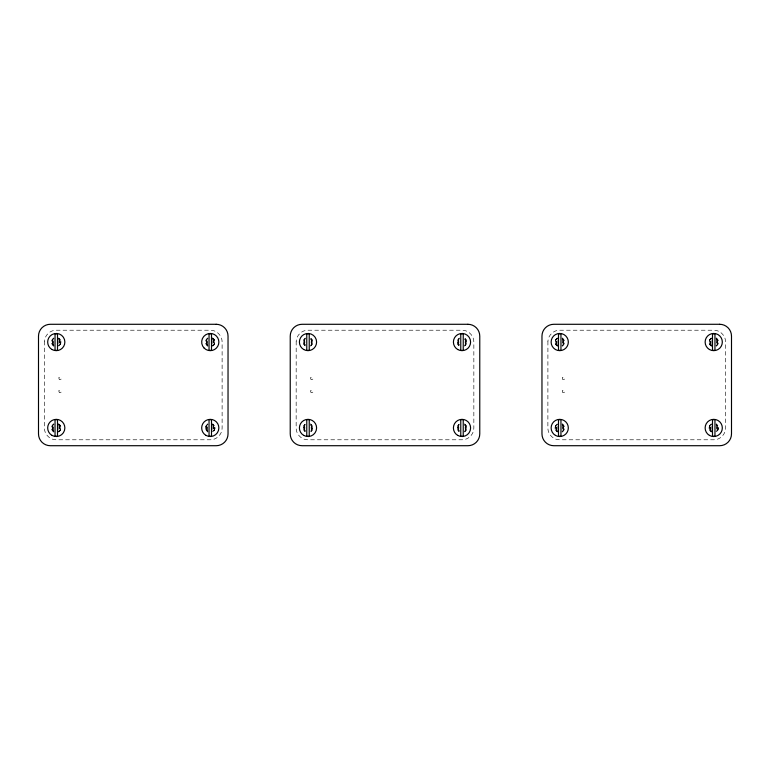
<?xml version="1.0" encoding="UTF-8"?>
<svg xmlns="http://www.w3.org/2000/svg" width="770" height="770" viewBox="0 0 770 770"><rect width="100%" height="100%" fill="white"/><g stroke="black" fill="none" stroke-linecap="round" stroke-linejoin="round"><path stroke-width="0.58" stroke-dasharray="3.85 2.89" d="M304.958 339.021L303.707 342.053L304.958 345.095M311.042 345.095L312.293 342.053L311.042 339.021M304.958 424.905L303.707 427.947L304.958 430.979M311.042 430.979L312.293 427.947L311.042 424.905M458.958 339.021L457.707 342.053L458.958 345.095M465.042 345.095L466.293 342.053L465.042 339.021M458.958 424.905L457.707 427.947L458.958 430.979M465.042 430.979L466.293 427.947L465.042 424.905M53.9 337.953L52.168 339.686L51.532 342.053L52.168 344.431L53.9 346.163M58.636 346.163L60.378 344.431L61.003 342.053L60.378 339.686L58.636 337.953A4.736 4.736 0 0 1 58.722 346.115M53.9 423.837L52.168 425.569L51.532 427.947L52.168 430.315L53.9 432.047M58.636 432.047L60.378 430.315L61.003 427.947L60.378 425.569L58.636 423.837M207.9 337.953L206.167 339.686L205.532 342.053L206.167 344.431L207.9 346.163M212.635 346.163L214.378 344.431L215.003 342.053L214.378 339.686L212.635 337.953M305.632 337.953L303.9 339.686L303.264 342.053L303.9 344.431L305.055 345.586M310.368 346.163L312.1 344.431L312.736 342.053L312.1 339.686L310.945 338.531M305.055 424.414L303.9 425.569L303.264 427.947L303.9 430.315L305.055 431.469M310.945 431.469L312.1 430.315L312.736 427.947L312.1 425.569L310.368 423.837M459.632 337.953L457.9 339.686L457.264 342.053L457.9 344.431L459.055 345.586M464.368 346.163L466.1 344.431L466.736 342.053L466.1 339.686L464.945 338.531M459.055 424.414L457.9 425.569L457.264 427.947L457.9 430.315L459.055 431.469M557.365 337.953L555.622 339.686L554.997 342.053L555.622 344.431L557.365 346.163M464.368 432.047L466.1 430.315L466.736 427.947L466.1 425.569L464.368 423.837M562.1 346.163L563.832 344.431L564.468 342.053L563.832 339.686L562.1 337.953M557.365 423.837L555.622 425.569L554.997 427.947L555.622 430.315L557.365 432.047A4.736 4.736 0 0 1 557.288 423.885M562.1 432.047L563.832 430.315L564.468 427.947L563.832 425.569L562.1 423.837M711.365 337.953L709.622 339.686L708.997 342.053L709.622 344.431L711.365 346.163M716.1 346.163L717.832 344.431L718.468 342.053L717.832 339.686L716.1 337.953M54.121 338.338C51.321 339.839 51.321 344.277 54.121 345.778M58.414 345.778C61.215 344.277 61.215 339.839 58.414 338.338M54.121 424.222C51.321 425.723 51.321 430.161 54.121 431.662M58.414 431.662C61.215 430.161 61.215 425.723 58.414 424.222M208.121 338.338C205.321 339.839 205.321 344.277 208.121 345.778M212.414 345.778C215.215 344.277 215.215 339.839 212.414 338.338M208.121 424.222C205.321 425.723 205.321 430.161 208.121 431.662M212.414 431.662C215.215 430.161 215.215 425.723 212.414 424.222M557.586 338.338C554.785 339.839 554.785 344.277 557.586 345.778M561.879 345.778C564.679 344.277 564.679 339.839 561.879 338.338M557.586 424.222C554.785 425.723 554.785 430.161 557.586 431.662M561.879 431.662C564.679 430.161 564.679 425.723 561.879 424.222M711.586 338.338C708.785 339.839 708.785 344.277 711.586 345.778M715.879 345.778C718.679 344.277 718.679 339.839 715.879 338.338M711.586 424.222C708.785 425.723 708.785 430.161 711.586 431.662M715.879 431.662C718.679 430.161 718.679 425.723 715.879 424.222M52.476 342.053L53.553 342.053M58.982 342.053L60.07 342.053M206.476 342.053L207.553 342.053M212.982 342.053L214.07 342.053M304.198 342.053L305.286 342.053M310.714 342.053L311.802 342.053M458.198 342.053L459.286 342.053M464.714 342.053L465.802 342.053M555.93 342.053L557.018 342.053M562.447 342.053L563.524 342.053M709.93 342.053L711.018 342.053M716.447 342.053L717.524 342.053M52.476 427.947L53.553 427.947M58.982 427.947L60.07 427.947M206.476 427.947L207.553 427.947M212.982 427.947L214.07 427.947M304.198 427.947L305.286 427.947M310.714 427.947L311.802 427.947M458.198 427.947L459.286 427.947M464.714 427.947L465.802 427.947M555.93 427.947L557.018 427.947M562.447 427.947L563.524 427.947M709.93 427.947L711.018 427.947M716.447 427.947L717.524 427.947M562.302 425.377A3.638 3.638 0 0 1 562.302 430.517M557.162 430.517A3.638 3.638 0 0 1 557.162 425.377M716.302 425.377A3.638 3.638 0 0 1 716.302 430.517M711.162 430.517A3.638 3.638 0 0 1 711.162 425.377M562.302 339.483A3.638 3.638 0 0 1 562.302 344.623M557.162 344.623A3.638 3.638 0 0 1 557.162 339.483M716.302 339.483A3.638 3.638 0 0 1 716.302 344.623M711.162 344.623A3.638 3.638 0 0 1 711.162 339.483M562.033 423.798A4.736 4.736 0 0 1 562.167 432.008M562.023 337.905A4.736 4.736 0 0 1 562.177 346.115M557.442 346.211A4.736 4.736 0 0 1 557.278 338.001M715.975 337.886A4.736 4.736 0 0 1 716.216 346.086M711.48 346.231A4.736 4.736 0 0 1 711.239 338.02M562.1 424.973A3.802 3.802 0 0 1 562.1 430.911M557.365 430.911A3.802 3.802 0 0 1 557.365 424.973M562.081 426.58A2.714 2.714 0 0 1 562.081 429.304M557.374 429.304A2.714 2.714 0 0 1 557.374 426.58M562.1 339.089A3.802 3.802 0 0 1 562.1 345.027M557.365 345.027A3.802 3.802 0 0 1 557.365 339.089M562.081 340.696A2.714 2.714 0 0 1 562.081 343.42M557.374 343.42A2.714 2.714 0 0 1 557.374 340.696M716.1 424.973A3.802 3.802 0 0 1 716.1 430.911M711.365 430.911A3.802 3.802 0 0 1 711.365 424.973M716.081 426.58A2.714 2.714 0 0 1 716.081 429.304M711.374 429.304A2.714 2.714 0 0 1 711.374 426.58M716.1 339.089A3.802 3.802 0 0 1 716.1 345.027M711.365 345.027A3.802 3.802 0 0 1 711.365 339.089M716.081 340.696A2.714 2.714 0 0 1 716.081 343.42M711.374 343.42A2.714 2.714 0 0 1 711.374 340.696M310.368 424.973A3.802 3.802 0 0 1 310.368 430.911M305.632 430.911A3.802 3.802 0 0 1 305.632 424.973M464.368 424.973A3.802 3.802 0 0 1 464.368 430.911M459.632 430.911A3.802 3.802 0 0 1 459.632 424.973M464.368 339.089A3.802 3.802 0 0 1 464.368 345.027M459.632 345.027A3.802 3.802 0 0 1 459.632 339.089M310.368 339.089A3.802 3.802 0 0 1 310.368 345.027M305.632 345.027A3.802 3.802 0 0 1 305.632 339.089M311.147 340.244A3.638 3.638 0 0 1 311.147 343.872M304.853 343.872A3.638 3.638 0 0 1 304.853 340.244M465.147 340.244A3.638 3.638 0 0 1 465.147 343.872M458.853 343.872A3.638 3.638 0 0 1 458.853 340.244M464.782 424.106A4.736 4.736 0 0 1 464.782 431.778M459.218 431.778A4.736 4.736 0 0 1 459.218 424.106M310.714 424.058A4.736 4.736 0 0 1 310.849 431.729M305.286 431.826A4.736 4.736 0 0 1 305.151 424.155M310.705 338.174A4.736 4.736 0 0 1 310.859 345.836M305.295 345.942A4.736 4.736 0 0 1 305.141 338.28M465.07 338.444A4.736 4.736 0 0 1 464.897 345.807M458.93 345.672A4.736 4.736 0 0 1 459.103 338.309M311.147 426.128A3.638 3.638 0 0 1 311.147 429.756M304.853 429.756A3.638 3.638 0 0 1 304.853 426.128M465.147 426.128A3.638 3.638 0 0 1 465.147 429.756M458.853 429.756A3.638 3.638 0 0 1 458.853 426.128M58.568 423.798A4.736 4.736 0 0 1 58.712 432.008M53.967 432.086A4.736 4.736 0 0 1 53.833 423.885M53.977 346.211A4.736 4.736 0 0 1 53.823 338.001M212.52 337.886A4.736 4.736 0 0 1 212.761 346.086M208.025 346.231A4.736 4.736 0 0 1 207.785 338.02M58.838 425.377A3.638 3.638 0 0 1 58.838 430.517M53.698 430.517A3.638 3.638 0 0 1 53.698 425.377M58.838 339.483A3.638 3.638 0 0 1 58.838 344.623M53.698 344.623A3.638 3.638 0 0 1 53.698 339.483M212.838 339.483A3.638 3.638 0 0 1 212.838 344.623M207.698 344.623A3.638 3.638 0 0 1 207.698 339.483M58.636 339.089A3.802 3.802 0 0 1 58.636 345.027M53.9 345.027A3.802 3.802 0 0 1 53.9 339.089M58.626 340.696A2.714 2.714 0 0 1 58.626 343.42M53.919 343.42A2.714 2.714 0 0 1 53.919 340.696M212.635 339.089A3.802 3.802 0 0 1 212.635 345.027M207.9 345.027A3.802 3.802 0 0 1 207.9 339.089M212.626 340.696A2.714 2.714 0 0 1 212.626 343.42M207.919 343.42A2.714 2.714 0 0 1 207.919 340.696M212.635 424.973A3.802 3.802 0 0 1 212.635 430.911M207.9 430.911A3.802 3.802 0 0 1 207.9 424.973M212.626 426.58A2.714 2.714 0 0 1 212.626 429.304M207.919 429.304A2.714 2.714 0 0 1 207.919 426.58M58.636 424.973A3.802 3.802 0 0 1 58.636 430.911M53.9 430.911A3.802 3.802 0 0 1 53.9 424.973M58.626 426.58A2.714 2.714 0 0 1 58.626 429.304M53.919 429.304A2.714 2.714 0 0 1 53.919 426.58M212.838 425.377A3.638 3.638 0 0 1 212.838 430.517M207.698 430.517A3.638 3.638 0 0 1 207.698 425.377M44.448 341.283L44.419 427.947C44.265 434.27 49.935 439.94 56.268 439.786L210.268 439.786C216.601 439.94 222.27 434.27 222.116 427.947L222.116 342.053C222.27 335.73 216.601 330.061 210.268 330.214L56.268 330.214C50.223 330.08 44.708 335.239 44.448 341.283M296.181 341.283L296.152 427.947C295.998 434.27 301.667 439.94 308 439.786L462 439.786C468.333 439.94 474.002 434.27 473.848 427.947L473.848 342.053C474.002 335.73 468.333 330.061 462 330.214L308 330.214C301.956 330.08 296.44 335.239 296.181 341.283M547.913 341.283L547.884 427.947C547.73 434.27 553.399 439.94 559.732 439.786L713.732 439.786C720.066 439.94 725.735 434.27 725.581 427.947L725.581 342.053C725.735 335.73 720.066 330.061 713.732 330.214L559.732 330.214C553.678 330.08 548.173 335.239 547.913 341.283M58.818 377.82L59.309 379.639L61.128 379.148L60.638 377.329L58.818 377.82M58.818 390.852L59.309 392.671L61.128 392.18L60.638 390.361L58.818 390.852M206.167 425.569L205.532 427.947L206.167 430.315L207.9 432.047A4.736 4.736 0 0 1 207.9 423.837L206.167 425.569M215.003 427.947L214.378 430.315L212.635 432.047A4.736 4.736 0 0 0 212.635 423.837L214.378 425.569L215.003 427.947M310.551 377.82L311.032 379.639L312.861 379.148L312.37 377.329L310.551 377.82M310.551 390.852L311.032 392.671L312.861 392.18L312.37 390.361L310.551 390.852M562.283 377.82L562.764 379.639L564.583 379.148L564.102 377.329L562.283 377.82M562.283 390.852L562.764 392.671L564.583 392.18L564.102 390.361L562.283 390.852M709.622 425.569L708.997 427.947L709.622 430.315L711.365 432.047A4.736 4.736 0 0 1 711.365 423.837L709.622 425.569M718.468 427.947L717.832 430.315L716.1 432.047A4.736 4.736 0 0 0 716.1 423.837L717.832 425.569L718.468 427.947"/><path stroke-width="1.16" d="M56.268 333.718L55.045 333.872L55.045 350.235L56.268 350.398L57.5 350.235L57.5 333.872L56.268 333.718M210.268 333.718L209.045 333.872L209.045 350.235L210.268 350.398L211.5 350.235L211.5 333.872L210.268 333.718M308 333.718L306.768 333.872L306.768 350.235L308 350.398L309.232 350.235L309.232 333.872L308 333.718M462 333.718L460.768 333.872L460.768 350.235L462 350.398L463.232 350.235L463.232 333.872L462 333.718M559.732 333.718L558.5 333.872L558.5 350.235L559.732 350.398L560.955 350.235L560.955 333.872L559.732 333.718M56.268 419.602L55.045 419.766L55.045 436.128L56.268 436.282L57.5 436.128L57.5 419.766L56.268 419.602M713.732 333.718L712.5 333.872L712.5 350.235L713.732 350.398L714.955 350.235L714.955 333.872L713.732 333.718M210.268 419.602L209.045 419.766L209.045 436.128L210.268 436.282L211.5 436.128L211.5 419.766L210.268 419.602M308 419.602L306.768 419.766L306.768 436.128L308 436.282L309.232 436.128L309.232 419.766L308 419.602M462 419.602L460.768 419.766L460.768 436.128L462 436.282L463.232 436.128L463.232 419.766L462 419.602M559.732 419.602L558.5 419.766L558.5 436.128L559.732 436.282L560.955 436.128L560.955 419.766L559.732 419.602M713.732 419.602L712.5 419.766L712.5 436.128L713.732 436.282L714.955 436.128L714.955 419.766L713.732 419.602M216.197 324.286L50.348 324.286A11.848 11.848 0 0 0 38.5 336.134L38.5 433.866A11.848 11.848 0 0 0 50.348 445.714L216.197 445.714A11.848 11.848 0 0 0 228.035 433.866L228.035 336.134A11.848 11.848 0 0 0 216.197 324.286M467.919 324.286L302.081 324.286A11.848 11.848 0 0 0 290.232 336.134L290.232 433.866A11.848 11.848 0 0 0 302.081 445.714L467.919 445.714A11.848 11.848 0 0 0 479.768 433.866L479.768 336.134A11.848 11.848 0 0 0 467.919 324.286M719.652 324.286L553.803 324.286A11.848 11.848 0 0 0 541.965 336.134L541.965 433.866A11.848 11.848 0 0 0 553.803 445.714L719.652 445.714A11.848 11.848 0 0 0 731.5 433.866L731.5 336.134A11.848 11.848 0 0 0 719.652 324.286M709.43 435.387A8.595 8.595 0 0 0 722.327 427.947A8.595 8.595 0 0 0 709.43 420.497A8.595 8.595 0 0 0 709.43 435.387M709.43 349.503A8.595 8.595 0 0 0 722.327 342.053A8.595 8.595 0 0 0 709.43 334.613A8.595 8.595 0 0 0 709.43 349.503M555.43 349.503A8.595 8.595 0 0 0 568.327 342.053A8.595 8.595 0 0 0 555.43 334.613A8.595 8.595 0 0 0 555.43 349.503M555.43 435.387A8.595 8.595 0 0 0 568.327 427.947A8.595 8.595 0 0 0 555.43 420.497A8.595 8.595 0 0 0 555.43 435.387M457.707 349.503A8.595 8.595 0 0 0 470.595 342.053A8.595 8.595 0 0 0 457.707 334.613A8.595 8.595 0 0 0 457.707 349.503M303.707 349.503A8.595 8.595 0 0 0 316.595 342.053A8.595 8.595 0 0 0 303.707 334.613A8.595 8.595 0 0 0 303.707 349.503M303.707 435.387A8.595 8.595 0 0 0 316.595 427.947A8.595 8.595 0 0 0 303.707 420.497A8.595 8.595 0 0 0 303.707 435.387M457.707 435.387A8.595 8.595 0 0 0 470.595 427.947A8.595 8.595 0 0 0 457.707 420.497A8.595 8.595 0 0 0 457.707 435.387M51.975 435.387A8.595 8.595 0 0 0 64.863 427.947A8.595 8.595 0 0 0 51.975 420.497A8.595 8.595 0 0 0 51.975 435.387M51.975 349.503A8.595 8.595 0 0 0 64.863 342.053A8.595 8.595 0 0 0 51.975 334.613A8.595 8.595 0 0 0 51.975 349.503M204.194 348.136A8.595 8.595 0 0 0 218.574 344.286A8.595 8.595 0 0 0 208.044 333.757A8.595 8.595 0 0 0 204.194 348.136M205.975 435.387A8.595 8.595 0 0 0 218.863 427.947A8.595 8.595 0 0 0 205.975 420.497A8.595 8.595 0 0 0 205.975 435.387"/></g></svg>
